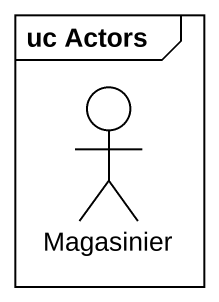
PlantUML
@startuml
mainframe uc Actors
actor Magasinier
@enduml
